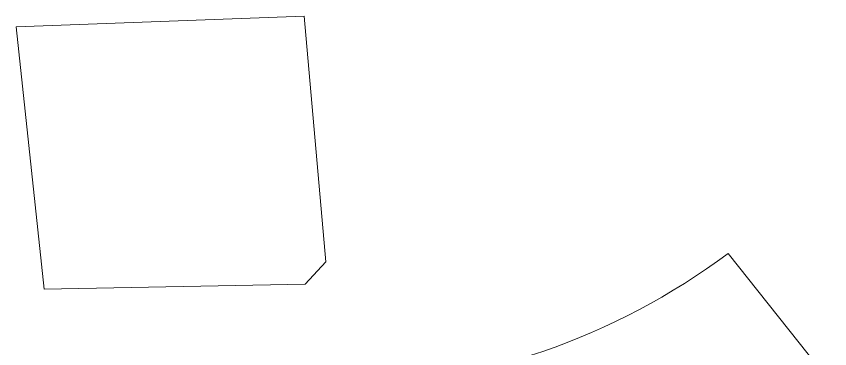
# Model space of a CAD drawing. Extents: x 195225 to 258225, y 4041 to 48538.
# Drawn here: x 204282 to 208196, y 10166 to 11765 of the extents above; entities that cross this region are included whole.
import ezdxf

# ---------------------------------------------------------------- set-up
doc = ezdxf.new("R2010")
doc.units = 0
doc.header["$LTSCALE"] = 1000
doc.header["$MEASUREMENT"] = 0
doc.layers.add('140', color=2, linetype='Continuous', lineweight=5)

msp = doc.modelspace()

# ---------------------------------------------------------------- linework, layer by layer
at = {"layer": '140', "color": 7}
for p, q in [((205667.7, 11764.6), (204281.7, 11713.5)), ((205771.2, 10584.1), (205667.7, 11764.6)), ((204281.7, 11713.5), (204415.4, 10451.8)), ((208196.5, 10010), (207707.2, 10624.7)), ((205671.3, 10477), (205771.2, 10584.1)), ((204415.4, 10451.8), (205671.3, 10477))]:
    msp.add_line(p, q, dxfattribs=at)
msp.add_ellipse((205753.1, 13240.4), major_axis=(3203.1, 632.6), ratio=1, start_param=4.538398, end_param=5.15903, dxfattribs=at)

doc.saveas('drawing.dxf')
